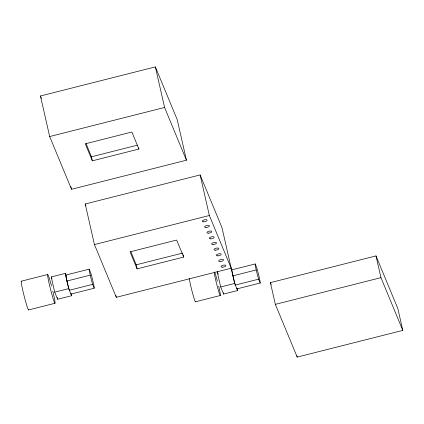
<?xml version="1.0" encoding="UTF-8"?>
<svg xmlns="http://www.w3.org/2000/svg" width="424" height="424" viewBox="0 0 424 424"><rect width="100%" height="100%" fill="white"/><g stroke="black" fill="none" stroke-linecap="round" stroke-linejoin="round"><path stroke-width="0.64" d="M40.455 95.978L155.364 66.902L177.221 119.637L186.438 160.203L71.529 189.279L49.672 136.544L40.455 95.978L41.457 98.405M49.672 136.544L164.581 107.468L186.438 160.203M86.083 143.609L91.42 156.801L137.365 145.178M138.918 149.047L131.869 132.034L85.282 143.821L92.337 160.834L138.918 149.047L138.659 147.891M231.207 268.228L116.298 297.304L94.441 244.569L85.224 204.002L200.133 174.927L221.991 227.662L234.663 283.439L237.604 290.53L223.628 294.065L220.687 286.979L217.231 271.763L218.212 274.127M94.441 244.569L209.35 215.493L231.88 269.849A10.028 0.599 75.8 0 0 235.336 285.061L258.629 279.167L260.225 283.015L236.931 288.908A10.028 0.599 75.8 0 0 236.926 288.58M21.327 281.181L47.727 274.503M71.184 293.816L71.619 295.719L57.643 299.254L54.701 292.168L51.246 276.957L65.222 273.422L66.351 276.141M94.239 288.203A10.028 0.599 75.8 0 0 90.778 272.992L89.188 269.145L65.895 275.038A10.028 0.599 75.8 0 0 69.35 290.255L92.644 284.361L94.239 288.203L70.946 294.097A10.028 0.599 75.8 0 0 70.941 293.768M66.95 281.027L90.243 275.134M130.857 251.633L136.189 264.825L182.776 253.038M183.693 257.071L176.638 240.058L130.057 251.845L137.106 268.858L183.693 257.071L183.168 254.766M54.701 292.168L68.677 288.633L71.619 295.719M28.551 309.96L54.95 303.282M231.88 269.849L255.174 263.956L256.764 267.804A10.028 0.599 75.8 0 1 260.225 283.015M232.935 275.833L256.228 269.94M220.687 286.979L234.663 283.439M270.411 282.628L376.003 255.911L397.86 308.646L402.8 330.381L297.208 357.098L275.351 304.363L270.411 282.628L271.169 284.451M195.453 301.798L220.3 295.512M275.351 304.363L380.943 277.646L402.8 330.381M85.224 204.002L85.977 205.82M51.246 276.957L51.982 278.727M376.003 255.911L380.943 277.646M296.917 355.821L297.208 357.098M237.17 288.627L237.604 290.53M200.133 174.927L209.35 215.493M223.337 292.799L223.628 294.065M155.364 66.902L164.581 107.468M136.189 264.825L137.106 268.858M91.42 156.801L92.337 160.834M115.858 295.374L116.298 297.304M70.941 186.703L71.529 189.279M65.222 273.422L68.677 288.633M57.208 297.356L57.643 299.254M258.629 279.167A10.028 0.599 75.8 0 1 255.174 263.956M218.694 286.221A12.179 0.726 75.8 0 1 220.263 295.496A12.179 0.726 75.8 0 1 216.929 285.092A12.179 0.726 75.8 0 1 214.258 272.367M214.486 272.012A12.179 0.726 75.8 0 1 217.427 281.197M195.549 301.321A12.179 0.726 75.8 0 1 192.374 292.491A12.179 0.726 75.8 0 1 189.427 278.298M92.644 284.361A10.028 0.599 75.8 0 1 89.188 269.145M52.815 291.171A14.845 0.885 75.8 0 1 53.917 301.056A14.845 0.885 75.8 0 1 47.833 277.036A14.845 0.885 75.8 0 1 51.521 286.057M28.678 309.679A14.845 0.885 75.8 0 1 24.099 295.851A14.845 0.885 75.8 0 1 21.502 281.361M222.383 267.184A2.486 0.938 -12.8 0 0 225.897 265.588A2.486 0.938 -12.8 0 0 222.128 265.572A2.486 0.938 -12.8 0 0 222.383 267.184M220.03 261.513A2.486 0.938 -12.8 0 0 223.549 259.917A2.486 0.938 -12.8 0 0 219.775 259.901A2.486 0.938 -12.8 0 0 220.03 261.513M217.682 255.842A2.486 0.938 -12.8 0 0 221.201 254.246A2.486 0.938 -12.8 0 0 217.427 254.23A2.486 0.938 -12.8 0 0 217.682 255.842M215.328 250.171A2.486 0.938 -12.8 0 0 218.848 248.575A2.486 0.938 -12.8 0 0 215.074 248.559A2.486 0.938 -12.8 0 0 215.328 250.171M212.981 244.5A2.486 0.938 -12.8 0 0 216.5 242.904A2.486 0.938 -12.8 0 0 212.726 242.888A2.486 0.938 -12.8 0 0 212.981 244.5M210.627 238.829A2.486 0.938 -12.8 0 0 214.147 237.233A2.486 0.938 -12.8 0 0 210.378 237.217A2.486 0.938 -12.8 0 0 210.627 238.829M208.279 233.158A2.486 0.938 -12.8 0 0 211.799 231.562A2.486 0.938 -12.8 0 0 208.025 231.546A2.486 0.938 -12.8 0 0 208.279 233.158M205.932 227.492A2.486 0.938 -12.8 0 0 209.445 225.891A2.486 0.938 -12.8 0 0 205.677 225.881A2.486 0.938 -12.8 0 0 205.932 227.492M203.578 221.821A2.486 0.938 -12.8 0 0 207.097 220.22A2.486 0.938 -12.8 0 0 203.324 220.21A2.486 0.938 -12.8 0 0 203.578 221.821"/></g></svg>
